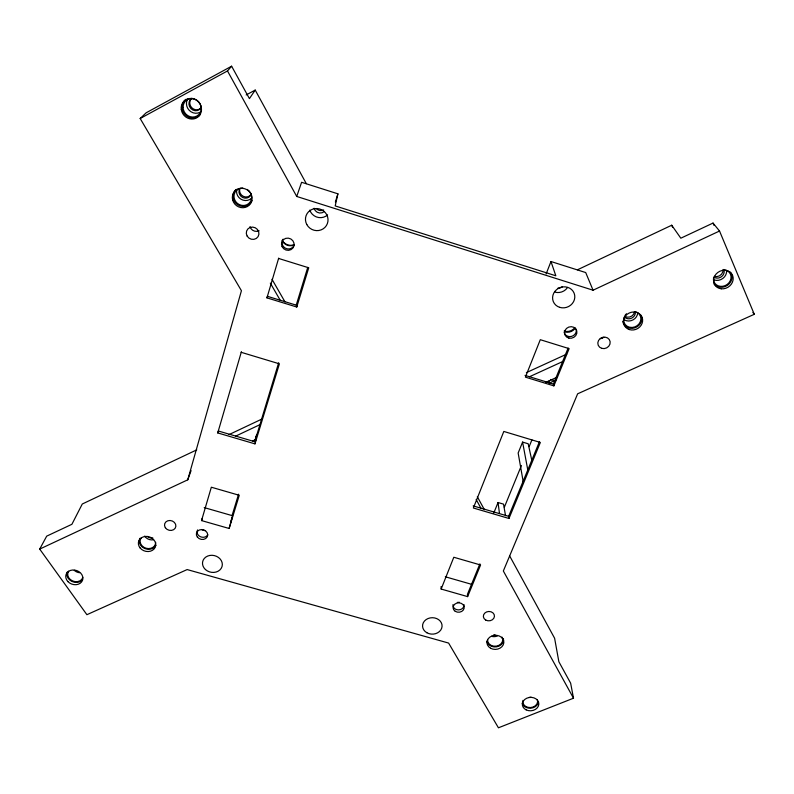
<?xml version="1.0" encoding="UTF-8"?>
<svg xmlns="http://www.w3.org/2000/svg" width="794" height="794" viewBox="0 0 794 794"><rect width="100%" height="100%" fill="white"/><g stroke="black" fill="none" stroke-linecap="round" stroke-linejoin="round"><path stroke-width="1.19" d="M593.049 290.207L296.728 196.465L301.601 182.283L337.907 193.825L335.197 205.924L555.83 275.786L550.976 261.524L585.714 272.56L593.049 290.207L719.533 231.024L754.3 314.295L577.635 393.814L503.336 570.995L573.506 698.204L498.434 727.8L448.61 643.071L187.146 569.566L86.893 614.695L39.7 549.091L46.697 536.139L71.907 524.288L82.288 504.001L196.753 449.861M296.757 307.01L297.164 305.442L267.459 296.331L266.953 297.869L296.757 307.01L308.737 267.796L278.535 258.427M253.078 440.958L255.321 439.906L256.799 434.427L255.37 439.122M255.37 441.672L255.966 439.469L252.641 441.027M255.321 439.906L278.664 362.749M254.963 443.866L255.489 441.921L218.39 431.013L217.745 432.928L254.963 443.866L279.409 363.831L241.138 352.298M229.129 528.476L239.262 495.287L211.333 487.218L201.537 520.586L229.129 528.476L232.622 515.753L204.217 507.604M39.7 549.091L187.751 479.824L241.426 290.713L140.171 118.505L146.136 112.808L231.62 66.2L249.425 98.615L255.211 90.079L306.315 183.652M217.745 432.928L241.386 351.772M266.953 297.869L278.674 258.159M232.146 515.286L238.577 494.196M296.222 305.164L307.735 267.419M230.806 521.678L232.255 516.934M335.376 202.033L337.907 193.825M201.537 520.586L202.212 518.452M187.751 479.824L191.076 470.634M546.143 273.9L550.976 261.524M441.156 589.049L453.801 557.259L480.569 564.991L467.626 596.612L441.156 589.049L441.067 586.577M493.808 512.944L498.046 502.523L503.535 504.14L505.53 515.673M532 461.225L528.199 443.777L522.591 442.089L518.154 453.007L523.415 482.871M479.894 563.859L467.458 594.289L467.626 596.612M553.884 385.874L569.129 348.645L540.287 339.693L525.4 377.14L553.884 385.874L553.408 384.078L568.127 348.07M504.349 507.237L521.43 465.492M529.141 446.665L531.92 439.876M508.974 518.472L540.357 442.457L503.813 431.44L473.373 508.011L508.974 518.472L508.656 516.328L539.473 441.633M140.171 118.505L227.491 70.944L231.62 66.2M246.17 94.952L255.211 90.079M228.99 434.616L261.424 419.282M577.466 269.801L671.714 225.228L680.825 238.2L713.022 223.074L719.533 231.024M235.719 436.095L259.975 424.641M526.372 372.624L566.678 354.144M600.274 338.75L602.507 337.728M529.489 376.733L563.015 361.399M545.538 382.45L556.584 377.428M549.12 383.125L555.879 380.058M445.295 576.772L472.063 584.453M473.174 505.897L508.656 516.328M550.599 379.482L554.033 380.534M525.013 375.363L553.408 384.078M752.891 312.409L754.3 314.295M271.985 279.28L284.957 301.829M270.327 283.121L280.143 300.132M227.491 70.944L296.728 196.465M476.142 499.446L480.896 508.14M477.323 496.746L484.4 509.688M509.619 555.869L554.609 638.237L558.857 661.72L570.638 683.158L573.506 698.204M671.714 225.228L672.637 227.342M713.022 223.074L713.965 225.347M548.912 381.1L549.517 383.423M522.591 442.089L527.871 470.366M498.046 502.523L499.486 513.529M251.331 193.875A6.431 6.094 38.6 0 1 242.835 197.567A6.431 6.094 38.6 0 1 239.788 188.565M201.071 107.736A6.759 6.312 52.5 0 1 190.897 108.57A6.759 6.312 52.5 0 1 192.069 98.277M200.842 108.123A6.739 6.292 52.7 0 1 191.711 107.656A6.739 6.292 52.7 0 1 191.562 98.377M251.281 194.143A6.402 6.074 38.8 0 1 239.778 188.853M294.177 245.148A6.352 6.064 26.2 0 1 281.979 242.13M282.317 240.582A6.352 6.064 26.2 0 1 283.071 239.183M292.758 245.157A9.607 9.181 27 0 1 282.138 240.314M294.187 244.88A8.674 8.287 26.8 0 1 282.505 241.237M152.845 537.955A5.627 4.784 16.9 0 1 147.436 536.426M207.81 534.809A5.707 4.893 14.3 0 1 200.277 536.665A5.707 4.893 14.3 0 1 197.577 529.935M205.457 530.6A7.801 6.719 14.4 0 1 201.587 529.499M635.329 311.853A6.243 5.667 -24.9 0 1 631.597 318.176A6.243 5.667 -24.9 0 1 624.372 316.895M723.791 269.484A6.461 5.747 -31.5 0 1 721.617 276.6A6.461 5.747 -31.5 0 1 713.985 277.166M723.086 269.513A6.441 5.737 -31.6 0 1 714.322 276.372M634.565 311.784A6.223 5.647 -24.9 0 1 624.779 316.29M576.206 329.272A6.243 5.727 -19.6 0 1 571.531 336.398A6.243 5.727 -19.6 0 1 564.137 332.418M575.025 327.545A9.439 8.684 -20 0 1 564.127 331.078M574.826 328.676A8.526 7.841 -19.9 0 1 564.981 331.862M495.099 634.823A5.419 4.536 -3.5 0 1 493.689 634.902M464.004 604.581A5.548 4.704 -1.8 0 1 458.446 609.901A5.548 4.704 -1.8 0 1 452.997 604.591M459.369 602.269A7.593 6.451 -1.8 0 1 457.394 602.378M562.38 286.674A6.134 5.707 -23.2 0 1 557.934 288.133M324.339 211.492A6.203 6.015 28.4 0 1 314.116 208.266M323.664 209.934A6.163 5.975 28.9 0 1 316.32 208.604M567.234 287.944A10.848 10.104 -23.2 0 1 554.738 292.063M502.016 637.106A7.603 6.342 -3.4 0 1 496.488 646.127A7.603 6.342 -3.4 0 1 487.566 639.537M537.32 699.583A7.434 6.034 -4.3 0 1 530.501 707.553A7.434 6.034 -4.3 0 1 522.978 700.387M497.322 635.994A7.503 6.283 -3.5 0 1 491.605 636.322M503.446 638.535A8.446 7.047 -3.4 0 1 496.637 646.822A8.446 7.047 -3.4 0 1 486.841 641.324M530.988 697.132A7.345 5.985 -4.4 0 1 529.102 697.44M538.461 701.568A8.258 6.699 -4.3 0 1 530.997 708.179A8.258 6.699 -4.3 0 1 522.184 703.246M634.992 311.546A8.774 7.94 -24.5 0 1 640.44 321.362A8.774 7.94 -24.5 0 1 629.533 327.237A8.774 7.94 -24.5 0 1 624.054 317.431M625.037 315.466A8.774 7.94 -24.5 0 1 626.516 313.769M723.81 269.742A9.071 8.059 -31.2 0 1 730.937 278.654A9.071 8.059 -31.2 0 1 720.714 286.376A9.071 8.059 -31.2 0 1 713.578 277.483M726.589 270.635A8.942 7.96 -31.5 0 1 714.253 279.954M730.49 272.243A10.084 8.952 -31.2 0 1 727.582 285.254A10.084 8.952 -31.2 0 1 714.054 283.895M637.731 312.925A8.645 7.851 -24.9 0 1 624.56 320.002M641.115 315.337A9.746 8.823 -24.5 0 1 634.753 327.862A9.746 8.823 -24.5 0 1 622.744 321.262M247.252 189.448A9.022 8.555 37.9 0 1 248.502 203.75A9.022 8.555 37.9 0 1 234.508 199.334A9.022 8.555 37.9 0 1 242.815 188.049M251.4 198.351A8.903 8.446 38.6 0 1 236.82 189.3M252.055 200.574A10.024 9.508 37.9 0 1 237.535 204.673A10.024 9.508 37.9 0 1 235.848 189.577M200.009 112.272A9.359 8.744 52.5 0 1 189.171 110.267A9.359 8.744 52.5 0 1 187.553 99.2M200.277 114.505A10.55 9.846 51.9 0 1 185.121 114.693A10.55 9.846 51.9 0 1 185.865 99.339M155.693 542.332A7.89 6.689 16.8 0 1 145.997 548.207A7.89 6.689 16.8 0 1 141.084 537.975M82.814 577.506A7.821 6.451 18.8 0 1 72.492 580.89A7.821 6.451 18.8 0 1 68.671 571.204M153.331 539.801A7.791 6.62 16.9 0 1 144.637 536.109M155.922 545.279A8.764 7.424 16.8 0 1 144.637 548.495A8.764 7.424 16.8 0 1 139.863 538.342M79.618 572.712A7.722 6.402 18.9 0 1 74.239 570.31M82.566 579.759A8.694 7.176 18.8 0 1 71.758 581.337A8.694 7.176 18.8 0 1 67.222 572.087M327.585 214.936A10.977 10.63 28.4 0 1 309.779 210.132M603.847 337.172A6.144 5.588 -21.5 0 1 600.969 338.492M259.072 230.736A6.302 5.975 32.3 0 1 250.001 226.608M282.088 246.626A6.382 6.074 26 0 0 292.996 247.927A6.382 6.074 26 0 0 288.341 238.14A6.382 6.074 26 0 0 282.088 246.626M197.349 537.042A5.727 4.903 14.3 0 0 207.155 536.982A5.727 4.903 14.3 0 0 201.567 529.568A5.727 4.903 14.3 0 0 197.349 537.042M568.851 338.105A6.263 5.747 -19.5 0 0 576.781 330.919A6.263 5.747 -19.5 0 0 566.519 328.428A6.263 5.747 -19.5 0 0 568.851 338.105M455.2 611.281A5.568 4.714 -1.8 0 0 464.143 608.154A5.568 4.714 -1.8 0 0 456.56 603.182A5.568 4.714 -1.8 0 0 455.2 611.281M559.661 307.338A11.225 10.401 -22 0 0 574.687 295.209A11.225 10.401 -22 0 0 556.753 289.492A11.225 10.401 -22 0 0 559.661 307.338M205.438 569.536A10.004 8.506 12.9 0 0 222.022 566.598A10.004 8.506 12.9 0 0 209.765 555.453A10.004 8.506 12.9 0 0 205.438 569.536M426.884 632.758A9.766 8.218 -0.2 0 0 442.06 626.466A9.766 8.218 -0.2 0 0 428.006 618.556A9.766 8.218 -0.2 0 0 426.884 632.758M490.543 648.212A8.466 7.057 -3.4 0 0 503.823 642.793A8.466 7.057 -3.4 0 0 491.814 636.004A8.466 7.057 -3.4 0 0 490.543 648.212M526.164 709.876A8.277 6.719 -4.3 0 0 538.838 704.129A8.277 6.719 -4.3 0 0 526.72 698.234A8.277 6.719 -4.3 0 0 526.164 709.876M629.324 329.56A9.776 8.853 -24.4 0 0 642.564 319.168A9.776 8.853 -24.4 0 0 627.171 314.275A9.776 8.853 -24.4 0 0 629.324 329.56M721.27 288.798A10.123 8.982 -31.1 0 0 732.723 275.796A10.123 8.982 -31.1 0 0 716.079 274.059A10.123 8.982 -31.1 0 0 721.27 288.798M232.662 200.009A10.064 9.538 37.7 0 0 249.167 205.239A10.064 9.538 37.7 0 0 244.77 188.744A10.064 9.538 37.7 0 0 232.662 200.009M183.057 107.339A9.498 8.863 51.9 0 0 196.843 116.053A9.498 8.863 51.9 0 0 196.594 100.034A9.498 8.863 51.9 0 0 183.057 107.339M181.29 109.532A10.59 9.885 51.7 0 0 197.637 117.254A10.59 9.885 51.7 0 0 195.096 99.429A10.59 9.885 51.7 0 0 181.29 109.532M140.181 548.039A8.794 7.444 16.8 0 0 155.098 547.473A8.794 7.444 16.8 0 0 145.878 536.416A8.794 7.444 16.8 0 0 140.181 548.039M67.966 581.635A8.714 7.186 18.7 0 0 82.477 580.404A8.714 7.186 18.7 0 0 72.492 570.023A8.714 7.186 18.7 0 0 67.966 581.635M306.812 224.563A11.364 10.977 26.1 0 0 326.364 225.625A11.364 10.977 26.1 0 0 317.054 208.544A11.364 10.977 26.1 0 0 306.812 224.563M247.113 236.046A6.431 6.084 31.3 0 0 258.09 236.622A6.431 6.084 31.3 0 0 252.641 227.084A6.431 6.084 31.3 0 0 247.113 236.046M601.683 348.338A6.273 5.687 -21 0 0 610.139 341.688A6.273 5.687 -21 0 0 600.185 338.562A6.273 5.687 -21 0 0 601.683 348.338M485.729 620.054A5.558 4.685 -3.4 0 0 494.444 616.452A5.558 4.685 -3.4 0 0 486.533 611.956A5.558 4.685 -3.4 0 0 485.729 620.054M165.331 527.702A5.756 4.923 16.2 0 0 175.186 528.228A5.756 4.923 16.2 0 0 170.055 520.487A5.756 4.923 16.2 0 0 165.331 527.702"/></g></svg>
